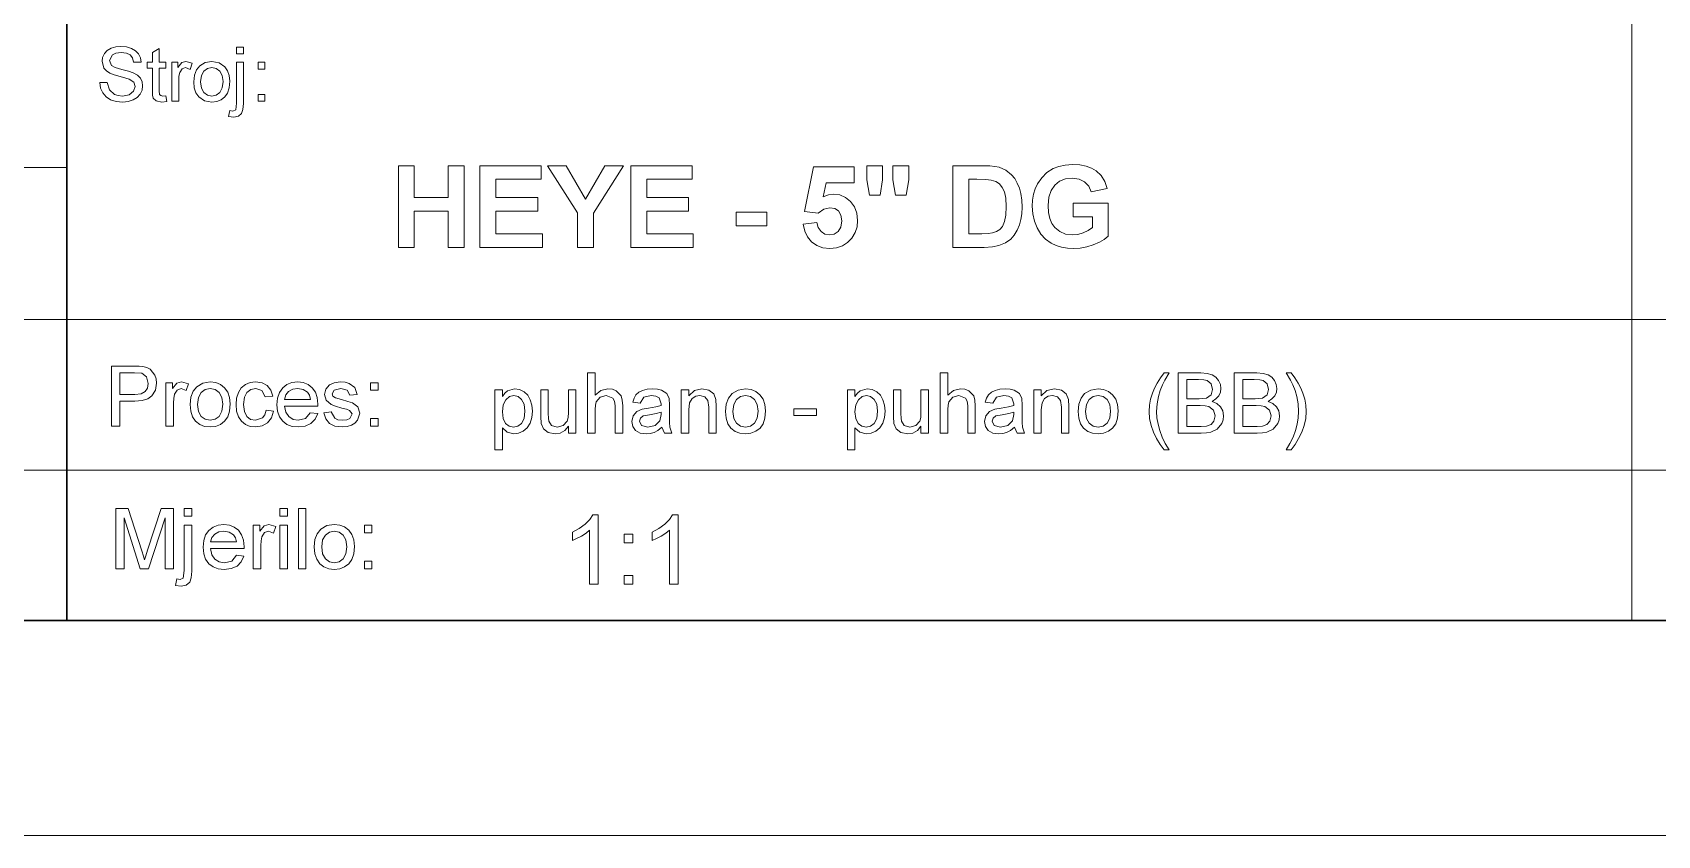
# Model space of a CAD drawing. Extents: x 0 to 594, y 0 to 575.
# Drawn here: x 489.9 to 543.4, y 0 to 26.4 of the extents above; entities that cross this region are included whole.
import ezdxf

# ---------------------------------------------------------------- set-up
doc = ezdxf.new("R2010")
doc.units = 0

msp = doc.modelspace()

# ---------------------------------------------------------------- linework, layer by layer
at = {"color": 7, "lineweight": 30}
for p, q in [((491.055, 56.571), (491.055, 7.071)), ((28.286, 7.071), (586.929, 7.071))]:
    msp.add_line(p, q, dxfattribs=at)
at = {"color": 7, "lineweight": 13}
for p, q in [((542.535, 56.571), (542.535, 7.071)), ((375.382, 21.971), (491.055, 21.971)), ((375.382, 16.971), (586.929, 16.971)), ((375.382, 12.021), (586.929, 12.021)), ((0, 0), (594, 0))]:
    msp.add_line(p, q, dxfattribs=at)
for points in [[(492.14, 24.767), (492.387, 24.767), (492.456, 24.529), (492.626, 24.379), (492.748, 24.336), (492.884, 24.322), (493.109, 24.365), (493.254, 24.485), (493.302, 24.639), (493.256, 24.778), (493.105, 24.88), (492.997, 24.916), (492.808, 24.968), (492.609, 25.026), (492.475, 25.08), (492.36, 25.154), (492.278, 25.245), (492.214, 25.465), (492.233, 25.596), (492.29, 25.717), (492.383, 25.819), (492.512, 25.894), (492.665, 25.939), (492.836, 25.954), (493.021, 25.939), (493.182, 25.892), (493.315, 25.815), (493.413, 25.709), (493.475, 25.58), (493.5, 25.435), (493.253, 25.435), (493.215, 25.575), (493.137, 25.675), (493.015, 25.736), (492.845, 25.757), (492.672, 25.737), (492.553, 25.677), (492.461, 25.487), (492.526, 25.328), (492.641, 25.265), (492.86, 25.2), (493.089, 25.139), (493.239, 25.086), (493.377, 25.005), (493.474, 24.906), (493.531, 24.788), (493.549, 24.654), (493.529, 24.517), (493.469, 24.388), (493.37, 24.277), (493.236, 24.193), (493.075, 24.141), (492.895, 24.124), (492.674, 24.143), (492.492, 24.199), (492.347, 24.293), (492.237, 24.425), (492.166, 24.586)], [(494.316, 24.335), (494.341, 24.143), (494.176, 24.124), (493.99, 24.161), (493.898, 24.258), (493.878, 24.351), (493.871, 24.51), (493.871, 25.237), (493.698, 25.237), (493.698, 25.435), (493.871, 25.435), (493.871, 25.753), (494.094, 25.883), (494.094, 25.435), (494.316, 25.435), (494.316, 25.237), (494.094, 25.237), (494.094, 24.497), (494.105, 24.379), (494.143, 24.337), (494.219, 24.322)], [(496.641, 25.707), (496.641, 25.93), (496.864, 25.93), (496.864, 25.707)], [(494.514, 24.149), (494.514, 25.435), (494.712, 25.435), (494.712, 25.263), (494.842, 25.421), (494.973, 25.46), (495.182, 25.399), (495.111, 25.2), (494.964, 25.262), (494.846, 25.218), (494.771, 25.096), (494.745, 24.972), (494.737, 24.836), (494.737, 24.149)], [(495.232, 24.792), (495.253, 25.008), (495.318, 25.183), (495.427, 25.318), (495.609, 25.424), (495.826, 25.46), (496.063, 25.417), (496.253, 25.287), (496.345, 25.157), (496.4, 24.998), (496.419, 24.81), (496.401, 24.589), (496.345, 24.422), (496.255, 24.296), (496.132, 24.202), (495.985, 24.144), (495.826, 24.124), (495.585, 24.167), (495.396, 24.296), (495.304, 24.427), (495.25, 24.593)], [(495.454, 24.792), (495.481, 24.586), (495.56, 24.439), (495.679, 24.351), (495.826, 24.322), (495.972, 24.351), (496.091, 24.44), (496.17, 24.589), (496.196, 24.799), (496.17, 25), (496.09, 25.145), (495.971, 25.232), (495.826, 25.262), (495.679, 25.233), (495.56, 25.145), (495.481, 24.999)], [(496.379, 23.653), (496.42, 23.844), (496.517, 23.827), (496.611, 23.871), (496.641, 24.091), (496.641, 25.435), (496.864, 25.435), (496.864, 24.08), (496.849, 23.879), (496.803, 23.75), (496.701, 23.659), (496.547, 23.629)], [(497.349, 25.212), (497.349, 25.435), (497.571, 25.435), (497.571, 25.212)], [(497.349, 24.149), (497.349, 24.371), (497.571, 24.371), (497.571, 24.149)], [(501.961, 19.346), (501.961, 22.032), (502.483, 22.032), (502.483, 20.987), (503.603, 20.987), (503.603, 22.032), (504.125, 22.032), (504.125, 19.346), (503.603, 19.346), (503.603, 20.539), (502.483, 20.539), (502.483, 19.346)], [(504.647, 19.346), (504.647, 22.032), (506.662, 22.032), (506.662, 21.584), (505.169, 21.584), (505.169, 20.987), (506.55, 20.987), (506.55, 20.539), (505.169, 20.539), (505.169, 19.793), (506.699, 19.793), (506.699, 19.346)], [(507.855, 19.346), (507.855, 20.476), (506.867, 22.032), (507.478, 22.032), (508.116, 20.926), (508.755, 22.032), (509.366, 22.032), (508.378, 20.472), (508.378, 19.346)], [(509.609, 19.346), (509.609, 22.032), (511.623, 22.032), (511.623, 21.584), (510.131, 21.584), (510.131, 20.987), (511.511, 20.987), (511.511, 20.539), (510.131, 20.539), (510.131, 19.793), (511.661, 19.793), (511.661, 19.346)], [(515.279, 20.109), (515.727, 20.166), (515.774, 19.997), (515.867, 19.866), (515.992, 19.784), (516.134, 19.756), (516.294, 19.785), (516.428, 19.871), (516.518, 20.015), (516.548, 20.217), (516.521, 20.407), (516.44, 20.543), (516.315, 20.624), (516.158, 20.651), (515.953, 20.605), (515.77, 20.465), (515.317, 20.522), (515.615, 21.994), (516.958, 21.994), (516.958, 21.472), (516.037, 21.472), (515.938, 21.003), (516.106, 21.075), (516.278, 21.099), (516.488, 21.072), (516.675, 20.991), (516.84, 20.857), (516.968, 20.679), (517.044, 20.47), (517.07, 20.229), (517.049, 20.022), (516.985, 19.83), (516.879, 19.653), (516.737, 19.502), (516.569, 19.395), (516.376, 19.33), (516.158, 19.308), (515.927, 19.332), (515.727, 19.405), (515.557, 19.525), (515.423, 19.687), (515.33, 19.881)], [(517.459, 21.062), (517.368, 21.57), (517.368, 22.032), (517.891, 22.032), (517.891, 21.57), (517.812, 21.062)], [(518.317, 21.062), (518.226, 21.57), (518.226, 22.032), (518.749, 22.032), (518.749, 21.57), (518.67, 21.062)], [(520.204, 22.032), (521.206, 22.032), (521.414, 22.026), (521.586, 22.009), (521.722, 21.98), (521.944, 21.884), (522.131, 21.733), (522.236, 21.606), (522.322, 21.461), (522.39, 21.298), (522.44, 21.113), (522.469, 20.901), (522.479, 20.663), (522.47, 20.452), (522.442, 20.261), (522.396, 20.091), (522.318, 19.908), (522.221, 19.75), (522.105, 19.617), (521.938, 19.494), (521.72, 19.402), (521.508, 19.36), (521.235, 19.346), (520.204, 19.346)], [(524.158, 20.353), (524.158, 20.801), (525.315, 20.801), (525.315, 19.71), (525.185, 19.608), (525.021, 19.515), (524.823, 19.43), (524.608, 19.362), (524.39, 19.322), (524.171, 19.308), (523.969, 19.319), (523.779, 19.352), (523.603, 19.407), (523.44, 19.484), (523.25, 19.618), (523.094, 19.785), (522.972, 19.987), (522.885, 20.211), (522.832, 20.448), (522.815, 20.698), (522.826, 20.901), (522.859, 21.092), (522.913, 21.271), (522.99, 21.439), (523.124, 21.638), (523.295, 21.804), (523.502, 21.936), (523.687, 22.01), (523.9, 22.054), (524.141, 22.069), (524.376, 22.056), (524.583, 22.017), (524.764, 21.952), (524.918, 21.861), (525.082, 21.704), (525.202, 21.513), (525.277, 21.285), (524.755, 21.174), (524.671, 21.359), (524.536, 21.501), (524.355, 21.591), (524.134, 21.621), (523.907, 21.596), (523.713, 21.52), (523.553, 21.394), (523.433, 21.218), (523.361, 20.994), (523.337, 20.72), (523.351, 20.494), (523.392, 20.298), (523.461, 20.133), (523.557, 19.997), (523.719, 19.863), (523.911, 19.783), (524.134, 19.756), (524.311, 19.773), (524.488, 19.826), (524.653, 19.903), (524.792, 19.996), (524.792, 20.353)], [(520.726, 21.584), (520.726, 19.793), (521.16, 19.793), (521.369, 19.8), (521.511, 19.819), (521.641, 19.864), (521.746, 19.931), (521.831, 20.036), (521.898, 20.193), (521.942, 20.407), (521.957, 20.687), (521.942, 20.965), (521.898, 21.169), (521.827, 21.318), (521.733, 21.431), (521.613, 21.51), (521.464, 21.558), (521.284, 21.578), (520.987, 21.584)], [(513.078, 20.054), (513.078, 20.502), (514.086, 20.502), (514.086, 20.054)], [(492.527, 13.464), (492.527, 15.443), (493.261, 15.443), (493.431, 15.438), (493.557, 15.425), (493.688, 15.39), (493.796, 15.334), (493.952, 15.146), (493.997, 15.019), (494.011, 14.88), (493.972, 14.651), (493.856, 14.46), (493.724, 14.365), (493.537, 14.308), (493.294, 14.289), (492.802, 14.289), (492.802, 13.464)], [(492.802, 14.509), (493.291, 14.509), (493.498, 14.532), (493.635, 14.604), (493.711, 14.719), (493.737, 14.873), (493.677, 15.087), (493.519, 15.206), (493.286, 15.223), (492.802, 15.223)], [(508.187, 13.235), (508.187, 15.214), (508.434, 15.214), (508.434, 14.485), (508.623, 14.64), (508.855, 14.692), (509.001, 14.676), (509.127, 14.63), (509.291, 14.457), (509.329, 14.322), (509.341, 14.138), (509.341, 13.235), (509.094, 13.235), (509.094, 14.129), (509.075, 14.284), (509.017, 14.39), (508.801, 14.472), (508.604, 14.417), (508.473, 14.267), (508.444, 14.155), (508.434, 14.007), (508.434, 13.235)], [(519.786, 13.235), (519.786, 15.214), (520.033, 15.214), (520.033, 14.485), (520.222, 14.64), (520.454, 14.692), (520.6, 14.676), (520.726, 14.63), (520.891, 14.457), (520.928, 14.322), (520.94, 14.138), (520.94, 13.235), (520.693, 13.235), (520.693, 14.129), (520.674, 14.284), (520.616, 14.39), (520.4, 14.472), (520.203, 14.417), (520.072, 14.267), (520.043, 14.155), (520.033, 14.007), (520.033, 13.235)], [(527.152, 12.685), (527.021, 12.86), (526.904, 13.053), (526.801, 13.264), (526.721, 13.488), (526.673, 13.717), (526.657, 13.951), (526.669, 14.157), (526.705, 14.357), (526.765, 14.551), (526.836, 14.717), (526.924, 14.883), (527.03, 15.049), (527.152, 15.214), (527.317, 15.214), (527.179, 14.98), (527.096, 14.823), (527.021, 14.638), (526.964, 14.444), (526.92, 14.198), (526.905, 13.95), (526.916, 13.739), (526.951, 13.528), (527.008, 13.317), (527.088, 13.106), (527.191, 12.896), (527.317, 12.685)], [(527.619, 13.235), (527.619, 15.214), (528.364, 15.214), (528.568, 15.199), (528.728, 15.154), (528.851, 15.077), (528.943, 14.967), (529.002, 14.838), (529.021, 14.703), (529.003, 14.579), (528.948, 14.462), (528.857, 14.36), (528.728, 14.28), (528.888, 14.209), (529.006, 14.101), (529.079, 13.964), (529.104, 13.804), (529.089, 13.671), (529.045, 13.548), (528.901, 13.365), (528.686, 13.268), (528.542, 13.243), (528.369, 13.235)], [(527.894, 14.362), (528.309, 14.362), (528.551, 14.387), (528.697, 14.491), (528.746, 14.673), (528.701, 14.857), (528.57, 14.965), (528.454, 14.987), (528.278, 14.994), (527.894, 14.994)], [(529.461, 13.235), (529.461, 15.214), (530.205, 15.214), (530.41, 15.199), (530.57, 15.154), (530.692, 15.077), (530.785, 14.967), (530.843, 14.838), (530.863, 14.703), (530.844, 14.579), (530.79, 14.462), (530.698, 14.36), (530.569, 14.28), (530.73, 14.209), (530.848, 14.101), (530.921, 13.964), (530.945, 13.804), (530.931, 13.671), (530.887, 13.548), (530.743, 13.365), (530.528, 13.268), (530.383, 13.243), (530.21, 13.235)], [(529.736, 14.362), (530.151, 14.362), (530.393, 14.387), (530.539, 14.491), (530.588, 14.673), (530.542, 14.857), (530.411, 14.965), (530.296, 14.987), (530.119, 14.994), (529.736, 14.994)], [(531.33, 12.685), (531.165, 12.685), (531.291, 12.896), (531.394, 13.106), (531.474, 13.317), (531.532, 13.528), (531.566, 13.739), (531.577, 13.95), (531.563, 14.196), (531.518, 14.441), (531.462, 14.634), (531.387, 14.819), (531.305, 14.977), (531.165, 15.214), (531.33, 15.214), (531.452, 15.049), (531.558, 14.883), (531.646, 14.717), (531.717, 14.551), (531.777, 14.357), (531.813, 14.157), (531.825, 13.951), (531.809, 13.717), (531.761, 13.488), (531.68, 13.264), (531.577, 13.053), (531.461, 12.86)], [(494.314, 13.464), (494.314, 14.893), (494.534, 14.893), (494.534, 14.702), (494.678, 14.878), (494.823, 14.921), (495.056, 14.853), (494.977, 14.632), (494.814, 14.701), (494.682, 14.652), (494.599, 14.517), (494.571, 14.379), (494.561, 14.228), (494.561, 13.464)], [(495.111, 14.179), (495.135, 14.419), (495.207, 14.614), (495.328, 14.763), (495.53, 14.881), (495.771, 14.921), (495.953, 14.899), (496.111, 14.836), (496.246, 14.729), (496.348, 14.585), (496.41, 14.408), (496.43, 14.199), (496.41, 13.954), (496.349, 13.767), (496.248, 13.628), (496.111, 13.524), (495.948, 13.458), (495.771, 13.437), (495.587, 13.458), (495.427, 13.522), (495.293, 13.628), (495.192, 13.774), (495.131, 13.958)], [(495.358, 14.179), (495.388, 13.95), (495.476, 13.787), (495.608, 13.689), (495.771, 13.656), (495.933, 13.689), (496.065, 13.787), (496.153, 13.953), (496.183, 14.187), (496.153, 14.409), (496.065, 14.571), (495.932, 14.668), (495.771, 14.701), (495.608, 14.669), (495.476, 14.571), (495.388, 14.408)], [(497.612, 13.986), (497.859, 13.959), (497.791, 13.74), (497.661, 13.575), (497.483, 13.471), (497.268, 13.437), (497.087, 13.458), (496.931, 13.521), (496.8, 13.627), (496.701, 13.772), (496.642, 13.955), (496.623, 14.174), (496.642, 14.389), (496.699, 14.576), (496.794, 14.727), (496.93, 14.834), (497.092, 14.899), (497.267, 14.921), (497.477, 14.89), (497.644, 14.799), (497.764, 14.652), (497.832, 14.454), (497.585, 14.426), (497.469, 14.632), (497.269, 14.701), (497.108, 14.67), (496.981, 14.576), (496.898, 14.414), (496.87, 14.18), (496.897, 13.943), (496.978, 13.781), (497.103, 13.688), (497.26, 13.656), (497.494, 13.737), (497.57, 13.84)], [(499.066, 13.904), (499.308, 13.876), (499.222, 13.691), (499.084, 13.552), (498.898, 13.465), (498.666, 13.437), (498.467, 13.458), (498.297, 13.522), (498.157, 13.629), (498.053, 13.774), (497.99, 13.953), (497.969, 14.167), (497.99, 14.388), (498.054, 14.573), (498.159, 14.723), (498.298, 14.833), (498.463, 14.899), (498.652, 14.921), (498.835, 14.899), (498.995, 14.835), (499.13, 14.728), (499.234, 14.583), (499.296, 14.402), (499.316, 14.187), (499.315, 14.124), (498.217, 14.124), (498.259, 13.924), (498.357, 13.777), (498.498, 13.687), (498.67, 13.656), (498.909, 13.716)], [(498.217, 14.344), (499.069, 14.344), (499.036, 14.481), (498.971, 14.579), (498.829, 14.67), (498.651, 14.701), (498.487, 14.677), (498.351, 14.604), (498.257, 14.49)], [(499.509, 13.904), (499.756, 13.931), (499.867, 13.727), (499.975, 13.674), (500.12, 13.656), (500.263, 13.672), (500.364, 13.719), (500.443, 13.866), (500.351, 13.984), (500.257, 14.018), (500.103, 14.06), (499.892, 14.123), (499.751, 14.177), (499.591, 14.314), (499.536, 14.506), (499.579, 14.685), (499.696, 14.821), (499.847, 14.892), (500.052, 14.921), (500.207, 14.908), (500.342, 14.871), (500.526, 14.736), (500.608, 14.509), (500.361, 14.481), (500.274, 14.643), (500.071, 14.701), (499.85, 14.65), (499.783, 14.533), (499.811, 14.455), (499.897, 14.396), (500.096, 14.34), (500.303, 14.277), (500.448, 14.227), (500.626, 14.099), (500.691, 13.891), (500.62, 13.662), (500.534, 13.566), (500.417, 13.495), (500.276, 13.451), (500.117, 13.437), (499.873, 13.466), (499.694, 13.554), (499.575, 13.701)], [(501.048, 14.646), (501.048, 14.893), (501.295, 14.893), (501.295, 14.646)], [(505.136, 12.685), (505.136, 14.664), (505.383, 14.664), (505.383, 14.445), (505.464, 14.553), (505.554, 14.63), (505.785, 14.692), (505.952, 14.668), (506.099, 14.598), (506.218, 14.485), (506.303, 14.334), (506.355, 14.155), (506.373, 13.96), (506.353, 13.753), (506.295, 13.568), (506.199, 13.414), (506.068, 13.301), (505.915, 13.231), (505.755, 13.208), (505.54, 13.264), (505.383, 13.407), (505.383, 12.685)], [(505.383, 13.938), (505.41, 13.711), (505.49, 13.552), (505.609, 13.459), (505.749, 13.428), (505.893, 13.46), (506.015, 13.557), (506.098, 13.721), (506.125, 13.957), (506.098, 14.183), (506.017, 14.344), (505.899, 14.44), (505.76, 14.472), (505.62, 14.438), (505.497, 14.335), (505.412, 14.167)], [(507.555, 13.235), (507.555, 13.461), (507.435, 13.32), (507.289, 13.236), (507.118, 13.208), (506.891, 13.256), (506.734, 13.377), (506.662, 13.556), (506.647, 13.782), (506.647, 14.664), (506.895, 14.664), (506.895, 13.882), (506.898, 13.725), (506.909, 13.629), (507.004, 13.481), (507.183, 13.428), (507.383, 13.483), (507.516, 13.633), (507.545, 13.749), (507.555, 13.909), (507.555, 14.664), (507.802, 14.664), (507.802, 13.235)], [(510.633, 13.428), (510.498, 13.325), (510.373, 13.257), (510.248, 13.22), (510.115, 13.208), (509.914, 13.236), (509.766, 13.322), (509.674, 13.452), (509.643, 13.615), (509.69, 13.805), (509.81, 13.944), (509.979, 14.023), (510.187, 14.059), (510.433, 14.097), (510.604, 14.142), (510.605, 14.201), (510.54, 14.396), (510.429, 14.453), (510.276, 14.472), (510.034, 14.417), (509.918, 14.225), (509.671, 14.252), (509.714, 14.389), (509.778, 14.498), (509.87, 14.58), (509.994, 14.641), (510.147, 14.679), (510.322, 14.692), (510.489, 14.681), (510.622, 14.648), (510.792, 14.539), (510.868, 14.371), (510.88, 14.155), (510.88, 13.848), (510.884, 13.582), (510.897, 13.427), (510.963, 13.235), (510.715, 13.235)], [(511.265, 13.235), (511.265, 14.664), (511.512, 14.664), (511.512, 14.462), (511.698, 14.634), (511.95, 14.692), (512.178, 14.645), (512.334, 14.524), (512.407, 14.346), (512.42, 14.111), (512.42, 13.235), (512.172, 13.235), (512.172, 14.094), (512.145, 14.313), (512.047, 14.429), (511.882, 14.472), (511.742, 14.448), (511.622, 14.375), (511.54, 14.234), (511.512, 14.006), (511.512, 13.235)], [(512.722, 13.95), (512.746, 14.19), (512.818, 14.385), (512.939, 14.534), (513.141, 14.652), (513.382, 14.692), (513.564, 14.671), (513.722, 14.607), (513.857, 14.5), (513.959, 14.356), (514.021, 14.179), (514.041, 13.97), (514.021, 13.725), (513.96, 13.539), (513.859, 13.399), (513.722, 13.295), (513.56, 13.229), (513.382, 13.208), (513.198, 13.229), (513.038, 13.293), (512.904, 13.399), (512.803, 13.545), (512.742, 13.729)], [(512.969, 13.95), (512.999, 13.721), (513.087, 13.558), (513.219, 13.46), (513.382, 13.428), (513.544, 13.46), (513.676, 13.558), (513.764, 13.724), (513.794, 13.958), (513.764, 14.181), (513.676, 14.342), (513.543, 14.439), (513.382, 14.472), (513.219, 14.44), (513.087, 14.342), (512.999, 14.179)], [(516.735, 12.685), (516.735, 14.664), (516.982, 14.664), (516.982, 14.445), (517.063, 14.553), (517.153, 14.63), (517.384, 14.692), (517.552, 14.668), (517.698, 14.598), (517.817, 14.485), (517.903, 14.334), (517.954, 14.155), (517.972, 13.96), (517.952, 13.753), (517.894, 13.568), (517.798, 13.414), (517.667, 13.301), (517.514, 13.231), (517.354, 13.208), (517.139, 13.264), (516.982, 13.407), (516.982, 12.685)], [(516.982, 13.938), (517.009, 13.711), (517.089, 13.552), (517.208, 13.459), (517.349, 13.428), (517.492, 13.46), (517.614, 13.557), (517.697, 13.721), (517.724, 13.957), (517.697, 14.183), (517.617, 14.344), (517.498, 14.44), (517.359, 14.472), (517.219, 14.438), (517.096, 14.335), (517.011, 14.167)], [(519.154, 13.235), (519.154, 13.461), (519.034, 13.32), (518.888, 13.236), (518.717, 13.208), (518.49, 13.256), (518.333, 13.377), (518.261, 13.556), (518.247, 13.782), (518.247, 14.664), (518.494, 14.664), (518.494, 13.882), (518.498, 13.725), (518.509, 13.629), (518.603, 13.481), (518.782, 13.428), (518.982, 13.483), (519.115, 13.633), (519.144, 13.749), (519.154, 13.909), (519.154, 14.664), (519.401, 14.664), (519.401, 13.235)], [(522.232, 13.428), (522.097, 13.325), (521.972, 13.257), (521.848, 13.22), (521.714, 13.208), (521.513, 13.236), (521.365, 13.322), (521.273, 13.452), (521.243, 13.615), (521.289, 13.805), (521.41, 13.944), (521.578, 14.023), (521.786, 14.059), (522.032, 14.097), (522.203, 14.142), (522.205, 14.201), (522.139, 14.396), (522.028, 14.453), (521.875, 14.472), (521.633, 14.417), (521.517, 14.225), (521.27, 14.252), (521.313, 14.389), (521.377, 14.498), (521.469, 14.58), (521.593, 14.641), (521.746, 14.679), (521.921, 14.692), (522.089, 14.681), (522.221, 14.648), (522.391, 14.539), (522.467, 14.371), (522.479, 14.155), (522.479, 13.848), (522.484, 13.582), (522.496, 13.427), (522.562, 13.235), (522.315, 13.235)], [(522.864, 13.235), (522.864, 14.664), (523.112, 14.664), (523.112, 14.462), (523.297, 14.634), (523.549, 14.692), (523.778, 14.645), (523.933, 14.524), (524.006, 14.346), (524.019, 14.111), (524.019, 13.235), (523.771, 13.235), (523.771, 14.094), (523.744, 14.313), (523.646, 14.429), (523.481, 14.472), (523.341, 14.448), (523.221, 14.375), (523.139, 14.234), (523.112, 14.006), (523.112, 13.235)], [(524.321, 13.95), (524.345, 14.19), (524.418, 14.385), (524.538, 14.534), (524.74, 14.652), (524.982, 14.692), (525.163, 14.671), (525.321, 14.607), (525.456, 14.5), (525.558, 14.356), (525.62, 14.179), (525.64, 13.97), (525.62, 13.725), (525.559, 13.539), (525.459, 13.399), (525.321, 13.295), (525.159, 13.229), (524.982, 13.208), (524.797, 13.229), (524.638, 13.293), (524.503, 13.399), (524.402, 13.545), (524.341, 13.729)], [(524.568, 13.95), (524.598, 13.721), (524.686, 13.558), (524.818, 13.46), (524.982, 13.428), (525.143, 13.46), (525.276, 13.558), (525.364, 13.724), (525.393, 13.958), (525.363, 14.181), (525.275, 14.342), (525.142, 14.439), (524.982, 14.472), (524.818, 14.44), (524.686, 14.342), (524.598, 14.179)], [(510.605, 13.922), (510.445, 13.878), (510.221, 13.842), (510.016, 13.799), (509.923, 13.729), (509.891, 13.627), (509.962, 13.485), (510.17, 13.428), (510.411, 13.486), (510.566, 13.637), (510.604, 13.845)], [(514.976, 13.812), (514.976, 14.032), (515.718, 14.032), (515.718, 13.812)], [(522.205, 13.922), (522.045, 13.878), (521.821, 13.842), (521.615, 13.799), (521.523, 13.729), (521.49, 13.627), (521.561, 13.485), (521.769, 13.428), (522.01, 13.486), (522.166, 13.637), (522.203, 13.845)], [(527.894, 13.455), (528.373, 13.455), (528.547, 13.464), (528.694, 13.519), (528.791, 13.63), (528.829, 13.799), (528.772, 13.993), (528.619, 14.109), (528.5, 14.134), (528.338, 14.142), (527.894, 14.142)], [(529.736, 13.455), (530.215, 13.455), (530.388, 13.464), (530.535, 13.519), (530.632, 13.63), (530.67, 13.799), (530.614, 13.993), (530.46, 14.109), (530.341, 14.134), (530.179, 14.142), (529.736, 14.142)], [(501.048, 13.464), (501.048, 13.711), (501.295, 13.711), (501.295, 13.464)], [(492.664, 8.776), (492.664, 10.755), (493.073, 10.755), (493.522, 9.362), (493.576, 9.192), (493.613, 9.071), (493.653, 9.203), (493.711, 9.386), (494.157, 10.755), (494.561, 10.755), (494.561, 8.776), (494.286, 8.776), (494.286, 10.453), (493.748, 8.776), (493.473, 8.776), (492.939, 10.453), (492.939, 8.776)], [(494.918, 10.508), (494.918, 10.755), (495.165, 10.755), (495.165, 10.508)], [(498.068, 10.508), (498.068, 10.755), (498.315, 10.755), (498.315, 10.508)], [(498.673, 8.776), (498.673, 10.755), (498.92, 10.755), (498.92, 8.776)], [(494.627, 8.226), (494.672, 8.438), (494.78, 8.419), (494.884, 8.468), (494.918, 8.712), (494.918, 10.205), (495.165, 10.205), (495.165, 8.7), (495.149, 8.477), (495.098, 8.333), (494.984, 8.233), (494.813, 8.199)], [(496.636, 9.216), (496.878, 9.188), (496.792, 9.003), (496.654, 8.864), (496.467, 8.777), (496.235, 8.749), (496.036, 8.77), (495.867, 8.834), (495.727, 8.941), (495.623, 9.086), (495.56, 9.265), (495.539, 9.479), (495.56, 9.7), (495.623, 9.885), (495.729, 10.035), (495.868, 10.145), (496.032, 10.211), (496.222, 10.233), (496.405, 10.211), (496.564, 10.147), (496.7, 10.04), (496.803, 9.895), (496.865, 9.714), (496.886, 9.499), (496.885, 9.436), (495.786, 9.436), (495.829, 9.236), (495.926, 9.089), (496.068, 8.999), (496.24, 8.969), (496.479, 9.028)], [(497.188, 8.776), (497.188, 10.205), (497.408, 10.205), (497.408, 10.014), (497.552, 10.19), (497.698, 10.233), (497.93, 10.165), (497.851, 9.944), (497.688, 10.013), (497.557, 9.964), (497.473, 9.829), (497.445, 9.691), (497.436, 9.54), (497.436, 8.776)], [(498.068, 8.776), (498.068, 10.205), (498.315, 10.205), (498.315, 8.776)], [(499.195, 9.491), (499.219, 9.731), (499.291, 9.926), (499.412, 10.075), (499.614, 10.193), (499.855, 10.233), (500.037, 10.212), (500.195, 10.148), (500.33, 10.041), (500.432, 9.897), (500.494, 9.72), (500.514, 9.511), (500.494, 9.266), (500.432, 9.08), (500.332, 8.94), (500.195, 8.836), (500.032, 8.77), (499.855, 8.749), (499.671, 8.77), (499.511, 8.834), (499.377, 8.94), (499.276, 9.086), (499.215, 9.27)], [(500.844, 9.958), (500.844, 10.205), (501.091, 10.205), (501.091, 9.958)], [(508.539, 8.268), (508.254, 8.268), (508.254, 10.042), (508.136, 9.946), (507.985, 9.85), (507.827, 9.766), (507.685, 9.706), (507.685, 9.975), (507.909, 10.097), (508.103, 10.241), (508.255, 10.395), (508.355, 10.544), (508.539, 10.544)], [(511.162, 8.268), (510.878, 8.268), (510.878, 10.042), (510.759, 9.946), (510.609, 9.85), (510.45, 9.766), (510.309, 9.706), (510.309, 9.975), (510.533, 10.097), (510.726, 10.241), (510.879, 10.395), (510.979, 10.544), (511.162, 10.544)], [(495.786, 9.656), (496.639, 9.656), (496.605, 9.793), (496.541, 9.891), (496.399, 9.982), (496.22, 10.013), (496.057, 9.989), (495.921, 9.916), (495.827, 9.802)], [(499.442, 9.491), (499.471, 9.262), (499.56, 9.099), (499.692, 9.001), (499.855, 8.969), (500.017, 9.001), (500.149, 9.099), (500.237, 9.265), (500.267, 9.499), (500.237, 9.722), (500.149, 9.883), (500.016, 9.98), (499.855, 10.013), (499.692, 9.981), (499.56, 9.883), (499.471, 9.72)], [(509.392, 9.628), (509.392, 9.912), (509.677, 9.912), (509.677, 9.628)], [(500.844, 8.776), (500.844, 9.023), (501.091, 9.023), (501.091, 8.776)], [(509.392, 8.268), (509.392, 8.553), (509.677, 8.553), (509.677, 8.268)]]:
    msp.add_lwpolyline(points, close=True, dxfattribs=at)

doc.saveas('drawing.dxf')
